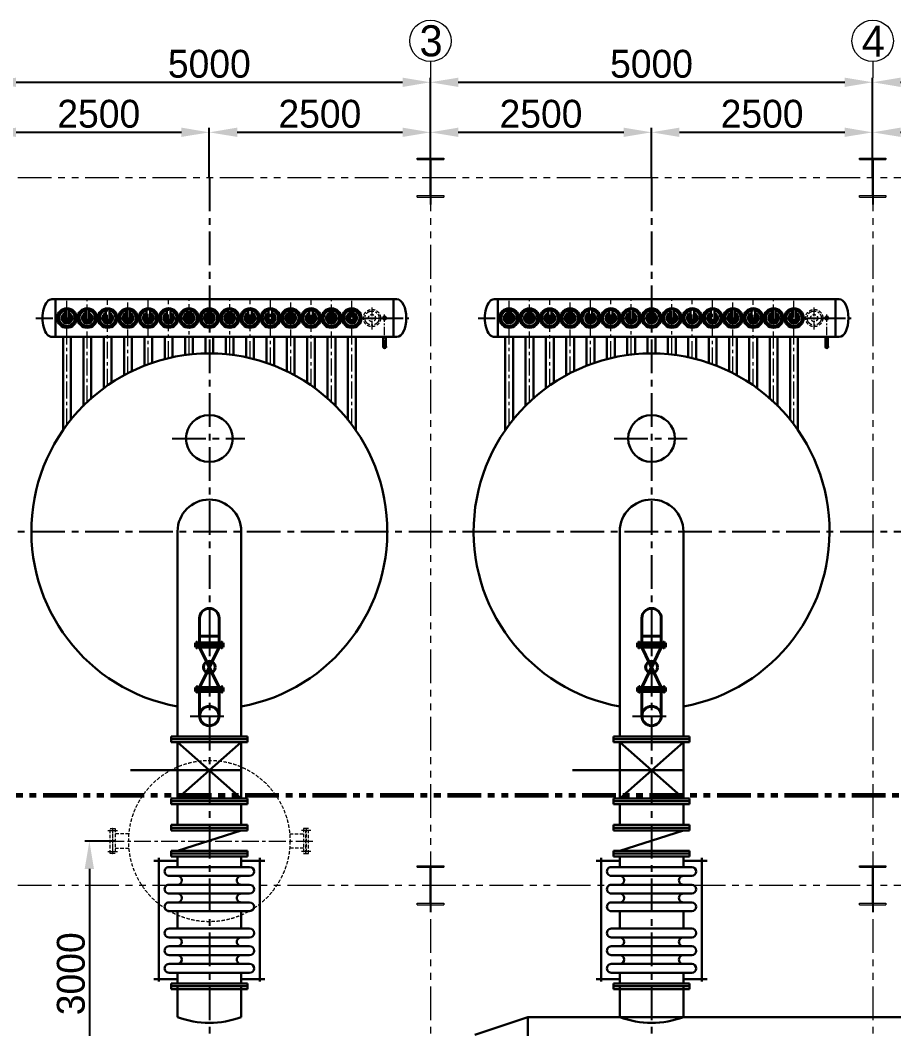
# Model space of a CAD drawing. Header units: millimetres. Extents: x 48549 to 244689, y 99496 to 172785.
# Drawn here: x 134710 to 144588, y 123921 to 135324 of the extents above; entities that cross this region are included whole.
import ezdxf

# ---------------------------------------------------------------- set-up
doc = ezdxf.new("R2010")
doc.units = ezdxf.units.MM
doc.header["$LTSCALE"] = 3
for name, pattern in [('CENTER', [50.8, 31.75, -6.35, 6.35, -6.35]), ('CENTERX2', [101.6, 63.5, -12.7, 12.7, -12.7]), ('DASHED', [19.05, 12.7, -6.35]), ('PHANTOMX2', [127, 63.5, -12.7, 12.7, -12.7, 12.7, -12.7])]:
    doc.linetypes.add(name, pattern=pattern)
for name, color, linetype, lineweight in [('1', 1, 'CENTER', 13), ('center', 1, 'CENTER', 9), ('CON', 7, 'Continuous', 40), ('Layer3', 6, 'Continuous', 18), ('Layer4', 4, 'DASHED', 5), ('中心线', 1, 'CENTERX2', 18), ('双点划线', 3, 'PHANTOMX2', 20), ('图层1', 7, 'Continuous', 30), ('图层2', 1, 'CENTERX2', 15), ('图层3', 6, 'Continuous', 9)]:
    doc.layers.add(name, color=color, linetype=linetype, lineweight=lineweight)
doc.layers.add('Layer1', color=1, linetype='CENTERX2')
doc.styles.add('仿宋体', font='ttxt1.shx', dxfattribs={"bigfont": 'hzfs.shx'})
doc.dimstyles.new('ISO-25', dxfattribs={"dimtxt": 150, "dimasz": 150, "dimexe": 50, "dimexo": 0, "dimgap": 50, "dimtad": 1, "dimdec": 1, "dimdsep": 46, "dimtxsty": '仿宋体', "dimcen": 2.5, "dimazin": 0, "dimtfac": 1, "dimtdec": 1, "dimtmove": 0, "dimatfit": 3, "dimfxl": 1, "dimarcsym": 0})

# ---------------------------------------------------------------- blocks, each defined once
blk = doc.blocks.new('*D20')
at = {"layer": 'Defpoints', "color": 0, "ltscale": 3}
for p in [(135792, 126044), (135493, 123044), (136737, 123044)]:
    blk.add_point(p, dxfattribs=at)
at = {"layer": '图层3', "color": 0, "lineweight": -2, "ltscale": 3}
for p, q in [((135792, 126044), (135443, 126044)), ((135493, 125729), (135493, 123359)), ((136737, 123044), (135443, 123044))]:
    blk.add_line(p, q, dxfattribs=at)
at = {"layer": '图层3', "color": 0, "ltscale": 3}
for points in [[(135440, 125729), (135545, 125729), (135493, 126044)], [(135440, 123359), (135545, 123359), (135493, 123044)]]:
    blk.add_solid(points, dxfattribs=at)
at = {"layer": '图层3', "color": 0, "ltscale": 3, "insert": (135285, 124544), "char_height": 315, "attachment_point": 5, "rotation": 90, "style": '仿宋体'}
blk.add_mtext('3000', dxfattribs=at)
blk = doc.blocks.new('*D60')
at = {"layer": 'Defpoints', "color": 0, "ltscale": 3}
for p in [(139349, 134622), (134349, 133764), (139349, 133544)]:
    blk.add_point(p, dxfattribs=at)
at = {"layer": '图层3', "color": 0, "lineweight": -2, "ltscale": 3}
for p, q in [((134349, 133764), (134349, 134672)), ((139349, 133544), (139349, 134672)), ((134664, 134622), (139034, 134622))]:
    blk.add_line(p, q, dxfattribs=at)
at = {"layer": '图层3', "color": 0, "ltscale": 3}
for points in [[(134664, 134674), (134664, 134569), (134349, 134622)], [(139034, 134674), (139034, 134569), (139349, 134622)]]:
    blk.add_solid(points, dxfattribs=at)
at = {"layer": '图层3', "color": 0, "ltscale": 3, "insert": (136849, 134829), "char_height": 315, "attachment_point": 5, "style": '仿宋体'}
blk.add_mtext('5000', dxfattribs=at)
blk = doc.blocks.new('*D61')
at = {"layer": 'Defpoints', "color": 0, "ltscale": 3}
for p in [(144349, 134622), (139349, 133544), (144349, 133544)]:
    blk.add_point(p, dxfattribs=at)
at = {"layer": '图层3', "color": 0, "lineweight": -2, "ltscale": 3}
for p, q in [((139349, 133544), (139349, 134672)), ((144349, 133544), (144349, 134672)), ((139664, 134622), (144034, 134622))]:
    blk.add_line(p, q, dxfattribs=at)
at = {"layer": '图层3', "color": 0, "ltscale": 3}
for points in [[(139664, 134674), (139664, 134569), (139349, 134622)], [(144034, 134674), (144034, 134569), (144349, 134622)]]:
    blk.add_solid(points, dxfattribs=at)
at = {"layer": '图层3', "color": 0, "ltscale": 3, "insert": (141849, 134829), "char_height": 315, "attachment_point": 5, "style": '仿宋体'}
blk.add_mtext('5000', dxfattribs=at)
blk = doc.blocks.new('*D62')
at = {"layer": 'Defpoints', "color": 0, "ltscale": 3}
for p in [(149349, 134622), (144349, 133544), (149349, 133544)]:
    blk.add_point(p, dxfattribs=at)
at = {"layer": '图层3', "color": 0, "lineweight": -2, "ltscale": 3}
for p, q in [((144349, 133544), (144349, 134672)), ((149349, 133544), (149349, 134672)), ((144664, 134622), (149034, 134622))]:
    blk.add_line(p, q, dxfattribs=at)
at = {"layer": '图层3', "color": 0, "ltscale": 3}
for points in [[(144664, 134674), (144664, 134569), (144349, 134622)], [(149034, 134674), (149034, 134569), (149349, 134622)]]:
    blk.add_solid(points, dxfattribs=at)
at = {"layer": '图层3', "color": 0, "ltscale": 3, "insert": (146849, 134829), "char_height": 315, "attachment_point": 5, "style": '仿宋体'}
blk.add_mtext('5000', dxfattribs=at)
blk = doc.blocks.new('*D67')
at = {"layer": 'Defpoints', "color": 0, "ltscale": 3}
for p in [(136849, 134056), (134349, 133764), (136849, 133544)]:
    blk.add_point(p, dxfattribs=at)
at = {"layer": '图层3', "color": 0, "lineweight": -2, "ltscale": 3}
for p, q in [((134349, 133764), (134349, 134106)), ((136849, 133544), (136849, 134106)), ((134664, 134056), (136534, 134056))]:
    blk.add_line(p, q, dxfattribs=at)
at = {"layer": '图层3', "color": 0, "ltscale": 3}
for points in [[(134664, 134109), (134664, 134004), (134349, 134056)], [(136534, 134109), (136534, 134004), (136849, 134056)]]:
    blk.add_solid(points, dxfattribs=at)
at = {"layer": '图层3', "color": 0, "ltscale": 3, "insert": (135599, 134264), "char_height": 315, "attachment_point": 5, "style": '仿宋体'}
blk.add_mtext('2500', dxfattribs=at)
blk = doc.blocks.new('*D68')
at = {"layer": 'Defpoints', "color": 0, "ltscale": 3}
for p in [(139349, 134056), (139349, 134056), (136849, 133544)]:
    blk.add_point(p, dxfattribs=at)
at = {"layer": '图层3', "color": 0, "lineweight": -2, "ltscale": 3}
for p, q in [((136849, 133544), (136849, 134106)), ((139349, 134056), (139349, 134106)), ((137164, 134056), (139034, 134056))]:
    blk.add_line(p, q, dxfattribs=at)
at = {"layer": '图层3', "color": 0, "ltscale": 3}
for points in [[(137164, 134109), (137164, 134004), (136849, 134056)], [(139034, 134109), (139034, 134004), (139349, 134056)]]:
    blk.add_solid(points, dxfattribs=at)
at = {"layer": '图层3', "color": 0, "ltscale": 3, "insert": (138099, 134264), "char_height": 315, "attachment_point": 5, "style": '仿宋体'}
blk.add_mtext('2500', dxfattribs=at)
blk = doc.blocks.new('*D69')
at = {"layer": 'Defpoints', "color": 0, "ltscale": 3}
for p in [(139349, 134056), (141849, 134056), (141849, 133544)]:
    blk.add_point(p, dxfattribs=at)
at = {"layer": '图层3', "color": 0, "lineweight": -2, "ltscale": 3}
for p, q in [((139349, 134056), (139349, 134106)), ((141849, 133544), (141849, 134106)), ((139664, 134056), (141534, 134056))]:
    blk.add_line(p, q, dxfattribs=at)
at = {"layer": '图层3', "color": 0, "ltscale": 3}
for points in [[(139664, 134109), (139664, 134004), (139349, 134056)], [(141534, 134109), (141534, 134004), (141849, 134056)]]:
    blk.add_solid(points, dxfattribs=at)
at = {"layer": '图层3', "color": 0, "ltscale": 3, "insert": (140599, 134264), "char_height": 315, "attachment_point": 5, "style": '仿宋体'}
blk.add_mtext('2500', dxfattribs=at)
blk = doc.blocks.new('*D70')
at = {"layer": 'Defpoints', "color": 0, "ltscale": 3}
for p in [(144349, 134056), (144349, 133764), (141849, 133544)]:
    blk.add_point(p, dxfattribs=at)
at = {"layer": '图层3', "color": 0, "lineweight": -2, "ltscale": 3}
for p, q in [((141849, 133544), (141849, 134106)), ((144349, 133764), (144349, 134106)), ((142164, 134056), (144034, 134056))]:
    blk.add_line(p, q, dxfattribs=at)
at = {"layer": '图层3', "color": 0, "ltscale": 3}
for points in [[(142164, 134109), (142164, 134004), (141849, 134056)], [(144034, 134109), (144034, 134004), (144349, 134056)]]:
    blk.add_solid(points, dxfattribs=at)
at = {"layer": '图层3', "color": 0, "ltscale": 3, "insert": (143099, 134264), "char_height": 315, "attachment_point": 5, "style": '仿宋体'}
blk.add_mtext('2500', dxfattribs=at)
blk = doc.blocks.new('*D71')
at = {"layer": 'Defpoints', "color": 0, "ltscale": 3}
for p in [(146849, 134056), (144349, 133764), (146849, 133544)]:
    blk.add_point(p, dxfattribs=at)
at = {"layer": '图层3', "color": 0, "lineweight": -2, "ltscale": 3}
for p, q in [((144349, 133764), (144349, 134106)), ((146849, 133544), (146849, 134106)), ((144664, 134056), (146534, 134056))]:
    blk.add_line(p, q, dxfattribs=at)
at = {"layer": '图层3', "color": 0, "ltscale": 3}
for points in [[(144664, 134109), (144664, 134004), (144349, 134056)], [(146534, 134109), (146534, 134004), (146849, 134056)]]:
    blk.add_solid(points, dxfattribs=at)
at = {"layer": '图层3', "color": 0, "ltscale": 3, "insert": (145599, 134264), "char_height": 315, "attachment_point": 5, "style": '仿宋体'}
blk.add_mtext('2500', dxfattribs=at)

msp = doc.modelspace()

# ---------------------------------------------------------------- linework, layer by layer
at = {"layer": '1'}
for p, q in [((138682.875, 131956.484), (138896.014, 131956.497)), ((143682.875, 131956.484), (143896.014, 131956.497)), ((138804.361, 131631.031), (138858.64, 131631.031)), ((143804.361, 131631.031), (143858.64, 131631.031))]:
    msp.add_line(p, q, dxfattribs=at)
at = {"layer": 'center'}
for p, q in [((138689.363, 131826.87), (138689.363, 132089.707)), ((143689.363, 131826.87), (143689.363, 132089.707)), ((138830.151, 131610.687), (138830.151, 131994.776)), ((143830.151, 131610.687), (143830.151, 131994.776))]:
    msp.add_line(p, q, dxfattribs=at)
for centre in [(138687.933, 131956.42), (143687.933, 131956.42)]:
    msp.add_circle(centre, 80, dxfattribs=at)
at = {"layer": 'CON'}
for p, q in [((136739.863, 128283.49), (136739.863, 128564.49)), ((136958.863, 128283.49), (136958.863, 128564.49)), ((141739.863, 128283.49), (141739.863, 128564.49)), ((141958.863, 128283.49), (141958.863, 128564.49)), ((137006.863, 128283.49), (136691.863, 128283.49)), ((136691.863, 128283.49), (136691.863, 128261.49)), ((136958.863, 128361.49), (136739.863, 128361.49)), ((137006.863, 128261.49), (137006.863, 128283.49)), ((142006.863, 128283.49), (141691.863, 128283.49)), ((141691.863, 128283.49), (141691.863, 128261.49)), ((141958.863, 128361.49), (141739.863, 128361.49)), ((142006.863, 128261.49), (142006.863, 128283.49)), ((136691.863, 128261.49), (137006.863, 128261.49)), ((136691.863, 128259.49), (136691.863, 128261.49)), ((137006.863, 128259.49), (136691.863, 128259.49)), ((136691.863, 128259.49), (136691.863, 128237.49)), ((136691.863, 128237.49), (137006.863, 128237.49)), ((136739.863, 128237.49), (136958.863, 127781.49)), ((136958.863, 128237.49), (136739.863, 127781.49)), ((137006.863, 128261.49), (137006.863, 128259.49)), ((137006.863, 128237.49), (137006.863, 128259.49)), ((141691.863, 128261.49), (142006.863, 128261.49)), ((141691.863, 128259.49), (141691.863, 128261.49)), ((142006.863, 128259.49), (141691.863, 128259.49)), ((141691.863, 128259.49), (141691.863, 128237.49)), ((141691.863, 128237.49), (142006.863, 128237.49)), ((141739.863, 128237.49), (141958.863, 127781.49)), ((141958.863, 128237.49), (141739.863, 127781.49)), ((142006.863, 128261.49), (142006.863, 128259.49)), ((142006.863, 128237.49), (142006.863, 128259.49)), ((136691.863, 127759.49), (136691.863, 127781.49)), ((136691.863, 127781.49), (137006.863, 127781.49)), ((137006.863, 127759.49), (136691.863, 127759.49)), ((136691.863, 127759.49), (136691.863, 127757.49)), ((136691.863, 127735.49), (136691.863, 127757.49)), ((136691.863, 127757.49), (137006.863, 127757.49)), ((137006.863, 127735.49), (136691.863, 127735.49)), ((136739.863, 127457.496), (136739.863, 127735.49)), ((136958.863, 127457.496), (136958.863, 127735.49)), ((137006.863, 127781.49), (137006.863, 127759.49)), ((137006.863, 127757.49), (137006.863, 127759.49)), ((137006.863, 127757.49), (137006.863, 127735.49)), ((141691.863, 127759.49), (141691.863, 127781.49)), ((141691.863, 127781.49), (142006.863, 127781.49)), ((142006.863, 127759.49), (141691.863, 127759.49)), ((141691.863, 127759.49), (141691.863, 127757.49)), ((141691.863, 127735.49), (141691.863, 127757.49)), ((141691.863, 127757.49), (142006.863, 127757.49)), ((142006.863, 127735.49), (141691.863, 127735.49)), ((141739.863, 127457.496), (141739.863, 127735.49)), ((141958.863, 127457.496), (141958.863, 127735.49)), ((142006.863, 127781.49), (142006.863, 127759.49)), ((142006.863, 127757.49), (142006.863, 127759.49)), ((142006.863, 127757.49), (142006.863, 127735.49))]:
    msp.add_line(p, q, dxfattribs=at)
for centre, radius in [((136849.363, 128009.49), 67.33), ((141849.363, 128009.49), 67.33), ((136849.363, 127457.496), 109.5), ((141849.363, 127457.496), 109.5)]:
    msp.add_circle(centre, radius, dxfattribs=at)
for centre in [(136849.363, 128564.49), (141849.363, 128564.49)]:
    msp.add_arc(centre, 109.5, 360, 180, dxfattribs=at)
at = {"layer": 'Layer1', "ltscale": 2}
for p, q in [((136849.363, 133544.49), (136849.363, 112544.49)), ((141849.363, 133544.49), (141849.363, 112544.49)), ((136427.905, 130594.49), (137251.979, 130594.49)), ((141427.905, 130594.49), (142251.979, 130594.49)), ((129349.363, 129544.49), (154349.363, 129544.49)), ((136849.363, 128673.99), (136849.363, 127347.996)), ((141849.363, 128673.99), (141849.363, 127347.996)), ((136633.87, 127457.496), (137064.856, 127457.496)), ((141633.87, 127457.496), (142064.856, 127457.496))]:
    msp.add_line(p, q, dxfattribs=at)
at = {"layer": 'Layer1'}
for p, q in [((139349.363, 133364.954), (139349.363, 133239.713)), ((144349.363, 133364.954), (144349.363, 133239.713)), ((134888.635, 131956.49), (139105.548, 131956.49)), ((139888.635, 131956.49), (144105.548, 131956.49)), ((139349.363, 125364.954), (139349.363, 125239.713)), ((144349.363, 125364.954), (144349.363, 125239.713))]:
    msp.add_line(p, q, dxfattribs=at)
at = {"layer": 'Layer3'}
for centre in [(138830.151, 131956.458), (143830.151, 131956.458)]:
    msp.add_arc(centre, 15.5, 0, 270, dxfattribs=at)
at = {"layer": 'Layer4'}
for p, q in [((135727.761, 125904.407), (135727.761, 126184.407)), ((135727.761, 126184.407), (135755.761, 126184.407)), ((135757.761, 126184.407), (135755.761, 126184.407)), ((135755.761, 126184.407), (135755.761, 125904.407)), ((135757.761, 125904.407), (135757.761, 126184.407)), ((135757.761, 126184.407), (135785.761, 126184.407)), ((135785.761, 126184.407), (135785.761, 125904.407)), ((135940.866, 126123.907), (135785.761, 126123.907)), ((137757.912, 126123.907), (137913.761, 126123.907)), ((137913.761, 126184.407), (137913.761, 125904.407)), ((137941.761, 126184.407), (137913.761, 126184.407)), ((137941.761, 125904.407), (137941.761, 126184.407)), ((137941.761, 126184.407), (137943.761, 126184.407)), ((137943.761, 126184.407), (137943.761, 125904.407)), ((137971.761, 126184.407), (137943.761, 126184.407)), ((137971.761, 125904.407), (137971.761, 126184.407)), ((135755.761, 125904.407), (135727.761, 125904.407)), ((135755.761, 125904.407), (135757.761, 125904.407)), ((135785.761, 125904.407), (135757.761, 125904.407)), ((135785.761, 125964.907), (135940.855, 125964.907)), ((137913.761, 125964.907), (137757.923, 125964.907)), ((137913.761, 125904.407), (137941.761, 125904.407)), ((137943.761, 125904.407), (137941.761, 125904.407)), ((137943.761, 125904.407), (137971.761, 125904.407))]:
    msp.add_line(p, q, dxfattribs=at)
for centre, radius in [((138687.933, 131956.42), 97.5), ((143687.933, 131956.42), 97.5), ((138687.933, 131956.42), 40), ((143687.933, 131956.42), 40), ((136849.389, 126044.344), 912)]:
    msp.add_circle(centre, radius, dxfattribs=at)
at = {"layer": '中心线'}
for p, q in [((135702.18, 126164.407), (135809.971, 126164.407)), ((137997.343, 126164.407), (137889.552, 126164.407)), ((135694.343, 126044.46), (138031.062, 126044.344)), ((135702.18, 125924.407), (135809.971, 125924.407)), ((137997.343, 125924.407), (137889.552, 125924.407))]:
    msp.add_line(p, q, dxfattribs=at)
at = {"layer": '双点划线', "ltscale": 10}
for p, q in [((139199.363, 133764.49), (139499.363, 133764.49)), ((139199.363, 133748.49), (139199.363, 133764.49)), ((139499.363, 133764.49), (139499.363, 133748.49)), ((144199.363, 133764.49), (144499.363, 133764.49)), ((144199.363, 133748.49), (144199.363, 133764.49)), ((144499.363, 133764.49), (144499.363, 133748.49)), ((139343.863, 133746.49), (139199.363, 133746.49)), ((139343.863, 133746.49), (139343.863, 133342.49)), ((139499.363, 133746.49), (139354.863, 133746.49)), ((139354.863, 133746.49), (139354.863, 133342.49)), ((144343.863, 133746.49), (144199.363, 133746.49)), ((144343.863, 133746.49), (144343.863, 133342.49)), ((144499.363, 133746.49), (144354.863, 133746.49)), ((144354.863, 133746.49), (144354.863, 133342.49)), ((139199.363, 133342.49), (139343.863, 133342.49)), ((139199.363, 133324.49), (139199.363, 133340.49)), ((139199.363, 133324.49), (139499.363, 133324.49)), ((139354.863, 133342.49), (139499.363, 133342.49)), ((139499.363, 133340.49), (139499.363, 133324.49)), ((144199.363, 133342.49), (144343.863, 133342.49)), ((144199.363, 133324.49), (144199.363, 133340.49)), ((144199.363, 133324.49), (144499.363, 133324.49)), ((144354.863, 133342.49), (144499.363, 133342.49)), ((144499.363, 133340.49), (144499.363, 133324.49)), ((139199.363, 125764.49), (139499.363, 125764.49)), ((139199.363, 125748.49), (139199.363, 125764.49)), ((139343.863, 125746.49), (139199.363, 125746.49)), ((139343.863, 125746.49), (139343.863, 125342.49)), ((139499.363, 125746.49), (139354.863, 125746.49)), ((139354.863, 125746.49), (139354.863, 125342.49)), ((139499.363, 125764.49), (139499.363, 125748.49)), ((144199.363, 125764.49), (144499.363, 125764.49)), ((144199.363, 125748.49), (144199.363, 125764.49)), ((144343.863, 125746.49), (144199.363, 125746.49)), ((144343.863, 125746.49), (144343.863, 125342.49)), ((144499.363, 125746.49), (144354.863, 125746.49)), ((144354.863, 125746.49), (144354.863, 125342.49)), ((144499.363, 125764.49), (144499.363, 125748.49)), ((139199.363, 125342.49), (139343.863, 125342.49)), ((139199.363, 125324.49), (139199.363, 125340.49)), ((139199.363, 125324.49), (139499.363, 125324.49)), ((139354.863, 125342.49), (139499.363, 125342.49)), ((139499.363, 125340.49), (139499.363, 125324.49)), ((144199.363, 125342.49), (144343.863, 125342.49)), ((144199.363, 125324.49), (144199.363, 125340.49)), ((144199.363, 125324.49), (144499.363, 125324.49)), ((144354.863, 125342.49), (144499.363, 125342.49)), ((144499.363, 125340.49), (144499.363, 125324.49))]:
    msp.add_line(p, q, dxfattribs=at)
at = {"layer": '双点划线', "ltscale": 2}
for p, q in [((129349.363, 133544.49), (154354.863, 133544.49)), ((139349.363, 133544.49), (139349.363, 112544.49)), ((144349.363, 133544.49), (144349.363, 112544.49)), ((129349.363, 125544.49), (154354.863, 125544.49))]:
    msp.add_line(p, q, dxfattribs=at)
at = {"layer": '双点划线', "color": 7, "lineweight": 60, "ltscale": 2}
msp.add_line((127349.363, 126564.49), (154349.363, 126564.49), dxfattribs=at)
at = {"layer": '图层1'}
for p, q in [((135069.558, 132169.49), (138969.892, 132169.49)), ((135109.558, 131743.49), (135109.558, 132169.49)), ((138929.892, 131743.49), (138929.892, 132169.49)), ((140069.558, 132169.49), (143969.892, 132169.49)), ((140109.558, 131743.49), (140109.558, 132169.49)), ((143929.892, 131743.49), (143929.892, 132169.49)), ((135219.363, 131936.324), (135219.363, 132056.324)), ((135219.363, 132056.324), (135239.363, 132056.324)), ((135259.363, 132056.324), (135239.363, 132056.324)), ((135259.363, 131936.324), (135259.363, 132056.324)), ((135449.168, 131936.324), (135449.168, 132056.324)), ((135449.168, 132056.324), (135469.168, 132056.324)), ((135489.168, 132056.324), (135469.168, 132056.324)), ((135489.168, 131936.324), (135489.168, 132056.324)), ((135679.168, 131936.324), (135679.168, 132056.324)), ((135679.168, 132056.324), (135699.168, 132056.324)), ((135719.168, 132056.324), (135699.168, 132056.324)), ((135719.168, 131936.324), (135719.168, 132056.324)), ((135909.363, 131936.49), (135909.363, 132056.49)), ((135909.363, 132056.49), (135929.363, 132056.49)), ((135949.363, 132056.49), (135929.363, 132056.49)), ((135949.363, 131936.49), (135949.363, 132056.49)), ((136139.363, 131936.49), (136139.363, 132056.49)), ((136139.363, 132056.49), (136159.363, 132056.49)), ((136179.363, 132056.49), (136159.363, 132056.49)), ((136179.363, 131936.49), (136179.363, 132056.49)), ((136369.363, 131936.49), (136369.363, 132056.49)), ((136369.363, 132056.49), (136389.363, 132056.49)), ((136409.363, 132056.49), (136389.363, 132056.49)), ((136409.363, 131936.49), (136409.363, 132056.49)), ((136599.363, 131936.49), (136599.363, 132056.49)), ((136599.363, 132056.49), (136619.363, 132056.49)), ((136639.363, 132056.49), (136619.363, 132056.49)), ((136639.363, 131936.49), (136639.363, 132056.49)), ((136829.363, 131936.49), (136829.363, 132056.49)), ((136829.363, 132056.49), (136849.363, 132056.49)), ((136869.363, 132056.49), (136849.363, 132056.49)), ((136869.363, 131936.49), (136869.363, 132056.49)), ((137059.363, 131936.49), (137059.363, 132056.49)), ((137059.363, 132056.49), (137079.363, 132056.49)), ((137099.363, 132056.49), (137079.363, 132056.49)), ((137099.363, 131936.49), (137099.363, 132056.49)), ((137289.363, 131936.49), (137289.363, 132056.49)), ((137289.363, 132056.49), (137309.363, 132056.49)), ((137329.363, 132056.49), (137309.363, 132056.49)), ((137329.363, 131936.49), (137329.363, 132056.49)), ((137519.363, 131936.49), (137519.363, 132056.49)), ((137519.363, 132056.49), (137539.363, 132056.49)), ((137559.363, 132056.49), (137539.363, 132056.49)), ((137559.363, 131936.49), (137559.363, 132056.49)), ((137749.363, 131936.49), (137749.363, 132056.49)), ((137749.363, 132056.49), (137769.363, 132056.49)), ((137789.363, 132056.49), (137769.363, 132056.49)), ((137789.363, 131936.49), (137789.363, 132056.49)), ((137979.363, 131936.49), (137979.363, 132056.49)), ((137979.363, 132056.49), (137999.363, 132056.49)), ((138019.363, 132056.49), (137999.363, 132056.49)), ((138019.363, 131936.49), (138019.363, 132056.49)), ((138209.363, 131936.49), (138209.363, 132056.49)), ((138209.363, 132056.49), (138229.363, 132056.49)), ((138249.363, 132056.49), (138229.363, 132056.49)), ((138249.363, 131936.49), (138249.363, 132056.49)), ((138439.363, 131936.49), (138439.363, 132056.49)), ((138439.363, 132056.49), (138459.363, 132056.49)), ((138479.363, 132056.49), (138459.363, 132056.49)), ((138479.363, 131936.49), (138479.363, 132056.49)), ((140219.363, 131936.324), (140219.363, 132056.324)), ((140219.363, 132056.324), (140239.363, 132056.324)), ((140259.363, 132056.324), (140239.363, 132056.324)), ((140259.363, 131936.324), (140259.363, 132056.324)), ((140449.168, 131936.324), (140449.168, 132056.324)), ((140449.168, 132056.324), (140469.168, 132056.324)), ((140489.168, 132056.324), (140469.168, 132056.324)), ((140489.168, 131936.324), (140489.168, 132056.324)), ((140679.168, 131936.324), (140679.168, 132056.324)), ((140679.168, 132056.324), (140699.168, 132056.324)), ((140719.168, 132056.324), (140699.168, 132056.324)), ((140719.168, 131936.324), (140719.168, 132056.324)), ((140909.363, 131936.49), (140909.363, 132056.49)), ((140909.363, 132056.49), (140929.363, 132056.49)), ((140949.363, 132056.49), (140929.363, 132056.49)), ((140949.363, 131936.49), (140949.363, 132056.49)), ((141139.363, 131936.49), (141139.363, 132056.49)), ((141139.363, 132056.49), (141159.363, 132056.49)), ((141179.363, 132056.49), (141159.363, 132056.49)), ((141179.363, 131936.49), (141179.363, 132056.49)), ((141369.363, 131936.49), (141369.363, 132056.49)), ((141369.363, 132056.49), (141389.363, 132056.49)), ((141409.363, 132056.49), (141389.363, 132056.49)), ((141409.363, 131936.49), (141409.363, 132056.49)), ((141599.363, 131936.49), (141599.363, 132056.49)), ((141599.363, 132056.49), (141619.363, 132056.49)), ((141639.363, 132056.49), (141619.363, 132056.49)), ((141639.363, 131936.49), (141639.363, 132056.49)), ((141829.363, 131936.49), (141829.363, 132056.49)), ((141829.363, 132056.49), (141849.363, 132056.49)), ((141869.363, 132056.49), (141849.363, 132056.49)), ((141869.363, 131936.49), (141869.363, 132056.49)), ((142059.363, 131936.49), (142059.363, 132056.49)), ((142059.363, 132056.49), (142079.363, 132056.49)), ((142099.363, 132056.49), (142079.363, 132056.49)), ((142099.363, 131936.49), (142099.363, 132056.49)), ((142289.363, 131936.49), (142289.363, 132056.49)), ((142289.363, 132056.49), (142309.363, 132056.49)), ((142329.363, 132056.49), (142309.363, 132056.49)), ((142329.363, 131936.49), (142329.363, 132056.49)), ((142519.363, 131936.49), (142519.363, 132056.49)), ((142519.363, 132056.49), (142539.363, 132056.49)), ((142559.363, 132056.49), (142539.363, 132056.49)), ((142559.363, 131936.49), (142559.363, 132056.49)), ((142749.363, 131936.49), (142749.363, 132056.49)), ((142749.363, 132056.49), (142769.363, 132056.49)), ((142789.363, 132056.49), (142769.363, 132056.49)), ((142789.363, 131936.49), (142789.363, 132056.49)), ((142979.363, 131936.49), (142979.363, 132056.49)), ((142979.363, 132056.49), (142999.363, 132056.49)), ((143019.363, 132056.49), (142999.363, 132056.49)), ((143019.363, 131936.49), (143019.363, 132056.49)), ((143209.363, 131936.49), (143209.363, 132056.49)), ((143209.363, 132056.49), (143229.363, 132056.49)), ((143249.363, 132056.49), (143229.363, 132056.49)), ((143249.363, 131936.49), (143249.363, 132056.49)), ((143439.363, 131936.49), (143439.363, 132056.49)), ((143439.363, 132056.49), (143459.363, 132056.49)), ((143479.363, 132056.49), (143459.363, 132056.49)), ((143479.363, 131936.49), (143479.363, 132056.49)), ((135219.363, 131936.324), (135239.363, 131936.324)), ((135259.363, 131936.324), (135239.363, 131936.324)), ((135449.168, 131936.324), (135469.168, 131936.324)), ((135489.168, 131936.324), (135469.168, 131936.324)), ((135679.168, 131936.324), (135699.168, 131936.324)), ((135719.168, 131936.324), (135699.168, 131936.324)), ((135909.363, 131936.49), (135929.363, 131936.49)), ((135949.363, 131936.49), (135929.363, 131936.49)), ((136139.363, 131936.49), (136159.363, 131936.49)), ((136179.363, 131936.49), (136159.363, 131936.49)), ((136369.363, 131936.49), (136389.363, 131936.49)), ((136409.363, 131936.49), (136389.363, 131936.49)), ((136599.363, 131936.49), (136619.363, 131936.49)), ((136639.363, 131936.49), (136619.363, 131936.49)), ((136829.363, 131936.49), (136849.363, 131936.49)), ((136869.363, 131936.49), (136849.363, 131936.49)), ((137059.363, 131936.49), (137079.363, 131936.49)), ((137099.363, 131936.49), (137079.363, 131936.49)), ((137289.363, 131936.49), (137309.363, 131936.49)), ((137329.363, 131936.49), (137309.363, 131936.49)), ((137519.363, 131936.49), (137539.363, 131936.49)), ((137559.363, 131936.49), (137539.363, 131936.49)), ((137749.363, 131936.49), (137769.363, 131936.49)), ((137789.363, 131936.49), (137769.363, 131936.49)), ((137979.363, 131936.49), (137999.363, 131936.49)), ((138019.363, 131936.49), (137999.363, 131936.49)), ((138209.363, 131936.49), (138229.363, 131936.49)), ((138249.363, 131936.49), (138229.363, 131936.49)), ((138439.363, 131936.49), (138459.363, 131936.49)), ((138479.363, 131936.49), (138459.363, 131936.49)), ((140219.363, 131936.324), (140239.363, 131936.324)), ((140259.363, 131936.324), (140239.363, 131936.324)), ((140449.168, 131936.324), (140469.168, 131936.324)), ((140489.168, 131936.324), (140469.168, 131936.324)), ((140679.168, 131936.324), (140699.168, 131936.324)), ((140719.168, 131936.324), (140699.168, 131936.324)), ((140909.363, 131936.49), (140929.363, 131936.49)), ((140949.363, 131936.49), (140929.363, 131936.49)), ((141139.363, 131936.49), (141159.363, 131936.49)), ((141179.363, 131936.49), (141159.363, 131936.49)), ((141369.363, 131936.49), (141389.363, 131936.49)), ((141409.363, 131936.49), (141389.363, 131936.49)), ((141599.363, 131936.49), (141619.363, 131936.49)), ((141639.363, 131936.49), (141619.363, 131936.49)), ((141829.363, 131936.49), (141849.363, 131936.49)), ((141869.363, 131936.49), (141849.363, 131936.49)), ((142059.363, 131936.49), (142079.363, 131936.49)), ((142099.363, 131936.49), (142079.363, 131936.49)), ((142289.363, 131936.49), (142309.363, 131936.49)), ((142329.363, 131936.49), (142309.363, 131936.49)), ((142519.363, 131936.49), (142539.363, 131936.49)), ((142559.363, 131936.49), (142539.363, 131936.49)), ((142749.363, 131936.49), (142769.363, 131936.49)), ((142789.363, 131936.49), (142769.363, 131936.49)), ((142979.363, 131936.49), (142999.363, 131936.49)), ((143019.363, 131936.49), (142999.363, 131936.49)), ((143209.363, 131936.49), (143229.363, 131936.49)), ((143249.363, 131936.49), (143229.363, 131936.49)), ((143439.363, 131936.49), (143459.363, 131936.49)), ((143479.363, 131936.49), (143459.363, 131936.49)), ((135069.558, 131743.49), (138969.892, 131743.49)), ((135194.863, 130680.158), (135194.863, 131743.49)), ((135283.863, 130801.163), (135283.863, 131743.49)), ((135424.863, 130960.342), (135424.863, 131743.49)), ((135513.863, 131045.261), (135513.863, 131743.49)), ((135655.109, 131160.783), (135655.109, 131743.49)), ((135744.109, 131223.347), (135744.109, 131743.49)), ((135884.863, 131308.557), (135884.863, 131743.49)), ((135973.863, 131354.684), (135973.863, 131743.49)), ((136114.863, 131416.735), (136114.863, 131743.49)), ((136203.863, 131449.459), (136203.863, 131743.49)), ((136344.863, 131491.814), (136344.863, 131743.49)), ((136433.863, 131512.854), (136433.863, 131743.49)), ((136574.863, 131537.563), (136574.863, 131743.49)), ((136663.863, 131547.869), (136663.863, 131743.49)), ((136804.863, 131555.995), (136804.863, 131743.49)), ((136893.863, 131555.995), (136893.863, 131743.49)), ((137034.863, 131547.869), (137034.863, 131743.49)), ((137123.863, 131537.563), (137123.863, 131743.49)), ((137264.863, 131512.854), (137264.863, 131743.49)), ((137353.863, 131491.814), (137353.863, 131743.49)), ((137494.863, 131449.459), (137494.863, 131743.49)), ((137583.863, 131416.735), (137583.863, 131743.49)), ((137724.863, 131354.684), (137724.863, 131743.49)), ((137813.863, 131308.557), (137813.863, 131743.49)), ((137954.617, 131223.347), (137954.617, 131743.49)), ((138043.617, 131160.783), (138043.617, 131743.49)), ((138184.863, 131045.261), (138184.863, 131743.49)), ((138273.863, 130960.342), (138273.863, 131743.49)), ((138414.863, 130801.163), (138414.863, 131743.49)), ((138503.863, 130680.158), (138503.863, 131743.49)), ((138816.392, 131631.031), (138816.392, 131743.49)), ((138843.392, 131743.49), (138843.392, 131631.031)), ((140069.558, 131743.49), (143969.892, 131743.49)), ((140194.863, 130680.158), (140194.863, 131743.49)), ((140283.863, 130801.163), (140283.863, 131743.49)), ((140424.863, 130960.342), (140424.863, 131743.49)), ((140513.863, 131045.261), (140513.863, 131743.49)), ((140655.109, 131160.783), (140655.109, 131743.49)), ((140744.109, 131223.347), (140744.109, 131743.49)), ((140884.863, 131308.557), (140884.863, 131743.49)), ((140973.863, 131354.684), (140973.863, 131743.49)), ((141114.863, 131416.735), (141114.863, 131743.49)), ((141203.863, 131449.459), (141203.863, 131743.49)), ((141344.863, 131491.814), (141344.863, 131743.49)), ((141433.863, 131512.854), (141433.863, 131743.49)), ((141574.863, 131537.563), (141574.863, 131743.49)), ((141663.863, 131547.869), (141663.863, 131743.49)), ((141804.863, 131555.995), (141804.863, 131743.49)), ((141893.863, 131555.995), (141893.863, 131743.49)), ((142034.863, 131547.869), (142034.863, 131743.49)), ((142123.863, 131537.563), (142123.863, 131743.49)), ((142264.863, 131512.854), (142264.863, 131743.49)), ((142353.863, 131491.814), (142353.863, 131743.49)), ((142494.863, 131449.459), (142494.863, 131743.49)), ((142583.863, 131416.735), (142583.863, 131743.49)), ((142724.863, 131354.684), (142724.863, 131743.49)), ((142813.863, 131308.557), (142813.863, 131743.49)), ((142954.617, 131223.347), (142954.617, 131743.49)), ((143043.617, 131160.783), (143043.617, 131743.49)), ((143184.863, 131045.261), (143184.863, 131743.49)), ((143273.863, 130960.342), (143273.863, 131743.49)), ((143414.863, 130801.163), (143414.863, 131743.49)), ((143503.863, 130680.158), (143503.863, 131743.49)), ((143816.392, 131631.031), (143816.392, 131743.49)), ((143843.392, 131743.49), (143843.392, 131631.031)), ((138816.392, 131661.031), (138843.392, 131661.031)), ((143816.392, 131661.031), (143843.392, 131661.031)), ((136489.363, 129544.49), (136489.363, 127226.49)), ((137209.363, 129544.49), (137209.363, 127226.49)), ((141489.363, 129544.49), (141489.363, 127226.49)), ((142209.363, 129544.49), (142209.363, 127226.49)), ((137279.366, 127226.49), (136419.366, 127226.49)), ((136419.366, 127194.49), (136419.366, 127226.49)), ((137279.366, 127194.49), (136419.366, 127194.49)), ((136419.366, 127162.49), (136419.366, 127194.49)), ((136419.366, 127162.49), (137279.366, 127162.49)), ((136489.366, 127162.49), (136489.366, 126526.49)), ((137209.366, 126526.49), (136489.366, 127162.49)), ((136489.366, 126526.49), (137209.366, 127162.49)), ((137209.366, 127162.49), (137209.366, 126526.49)), ((137279.366, 127194.49), (137279.366, 127226.49)), ((137279.366, 127162.49), (137279.366, 127194.49)), ((142279.366, 127226.49), (141419.366, 127226.49)), ((141419.366, 127194.49), (141419.366, 127226.49)), ((142279.366, 127194.49), (141419.366, 127194.49)), ((141419.366, 127162.49), (141419.366, 127194.49)), ((141419.366, 127162.49), (142279.366, 127162.49)), ((141489.366, 127162.49), (141489.366, 126526.49)), ((142209.366, 126526.49), (141489.366, 127162.49)), ((141489.366, 126526.49), (142209.366, 127162.49)), ((142209.366, 127162.49), (142209.366, 126526.49)), ((142279.366, 127194.49), (142279.366, 127226.49)), ((142279.366, 127162.49), (142279.366, 127194.49)), ((135957.056, 126844.49), (137209.366, 126844.49)), ((140957.056, 126844.49), (142209.366, 126844.49)), ((137279.366, 126526.49), (136419.366, 126526.49)), ((136419.366, 126494.49), (136419.366, 126526.49)), ((137279.366, 126494.49), (136419.366, 126494.49)), ((136419.366, 126462.49), (136419.366, 126494.49)), ((136419.366, 126462.49), (137279.366, 126462.49)), ((136489.366, 126462.49), (136489.366, 126226.49)), ((137209.366, 126462.49), (137209.365, 126226.49)), ((137279.366, 126494.49), (137279.366, 126526.49)), ((137279.366, 126462.49), (137279.366, 126494.49)), ((142279.366, 126526.49), (141419.366, 126526.49)), ((141419.366, 126494.49), (141419.366, 126526.49)), ((142279.366, 126494.49), (141419.366, 126494.49)), ((141419.366, 126462.49), (141419.366, 126494.49)), ((141419.366, 126462.49), (142279.366, 126462.49)), ((141489.366, 126462.49), (141489.366, 126226.49)), ((142209.366, 126462.49), (142209.365, 126226.49)), ((142279.366, 126494.49), (142279.366, 126526.49)), ((142279.366, 126462.49), (142279.366, 126494.49)), ((137279.366, 126226.49), (136419.366, 126226.49)), ((136419.366, 126194.49), (136419.366, 126226.49)), ((137279.366, 126194.49), (136419.366, 126194.49)), ((136419.366, 126162.49), (136419.366, 126194.49)), ((136419.366, 126162.49), (137279.366, 126162.49)), ((136489.366, 125934.49), (137209.366, 126162.49)), ((137279.366, 126194.49), (137279.366, 126226.49)), ((137279.366, 126162.49), (137279.366, 126194.49)), ((142279.366, 126226.49), (141419.366, 126226.49)), ((141419.366, 126194.49), (141419.366, 126226.49)), ((142279.366, 126194.49), (141419.366, 126194.49)), ((141419.366, 126162.49), (141419.366, 126194.49)), ((141419.366, 126162.49), (142279.366, 126162.49)), ((141489.366, 125934.49), (142209.366, 126162.49)), ((142279.366, 126194.49), (142279.366, 126226.49)), ((142279.366, 126162.49), (142279.366, 126194.49)), ((137279.366, 125934.49), (136419.366, 125934.49)), ((136419.366, 125902.49), (136419.366, 125934.49)), ((137279.366, 125902.49), (136419.366, 125902.49)), ((136419.366, 125870.49), (136419.366, 125902.49)), ((137279.366, 125902.49), (137279.366, 125934.49)), ((137279.366, 125870.49), (137279.366, 125902.49)), ((142279.366, 125934.49), (141419.366, 125934.49)), ((141419.366, 125902.49), (141419.366, 125934.49)), ((142279.366, 125902.49), (141419.366, 125902.49)), ((141419.366, 125870.49), (141419.366, 125902.49)), ((142279.366, 125902.49), (142279.366, 125934.49)), ((142279.366, 125870.49), (142279.366, 125902.49)), ((136489.36, 125820.488), (136221.597, 125820.487)), ((136279.498, 124454.586), (136279.492, 125854.586)), ((136419.366, 125870.49), (137279.366, 125870.49)), ((136489.363, 125870.49), (136489.363, 125750.488)), ((137209.36, 125870.49), (137209.36, 125750.492)), ((137209.36, 125820.492), (137477.123, 125820.493)), ((137419.236, 124454.592), (137419.229, 125854.592)), ((141489.36, 125820.488), (141221.597, 125820.487)), ((141279.498, 124454.586), (141279.492, 125854.586)), ((141419.366, 125870.49), (142279.366, 125870.49)), ((141489.363, 125870.49), (141489.363, 125750.488)), ((142209.36, 125870.49), (142209.36, 125750.492)), ((142209.36, 125820.492), (142477.123, 125820.493)), ((142419.236, 124454.592), (142419.229, 125854.592)), ((136899.361, 125750.49), (136393.808, 125750.488)), ((136899.361, 125750.49), (136489.361, 125750.488)), ((136489.361, 125750.488), (136489.361, 125750.488)), ((136799.361, 125750.49), (137304.913, 125750.492)), ((136799.361, 125750.49), (137209.361, 125750.492)), ((137209.361, 125750.492), (137209.361, 125750.492)), ((141899.361, 125750.49), (141393.808, 125750.488)), ((141899.361, 125750.49), (141489.361, 125750.488)), ((141489.361, 125750.488), (141489.361, 125750.488)), ((141799.361, 125750.49), (142304.913, 125750.492)), ((141799.361, 125750.49), (142209.361, 125750.492)), ((142209.361, 125750.492), (142209.361, 125750.492)), ((136899.361, 125650.49), (136393.809, 125650.488)), ((136899.362, 125550.49), (136393.809, 125550.488)), ((136799.361, 125650.49), (137304.913, 125650.492)), ((136799.362, 125550.49), (137304.914, 125550.492)), ((141899.361, 125650.49), (141393.809, 125650.488)), ((141899.362, 125550.49), (141393.809, 125550.488)), ((141799.361, 125650.49), (142304.913, 125650.492)), ((141799.362, 125550.49), (142304.914, 125550.492)), ((136899.362, 125450.49), (136393.81, 125450.488)), ((136799.362, 125450.49), (137304.914, 125450.492)), ((141899.362, 125450.49), (141393.81, 125450.488)), ((141799.362, 125450.49), (142304.914, 125450.492)), ((136899.363, 125350.49), (136393.81, 125350.488)), ((136799.363, 125350.49), (137304.915, 125350.492)), ((141899.363, 125350.49), (141393.81, 125350.488)), ((141799.363, 125350.49), (142304.915, 125350.492)), ((136899.363, 125250.49), (136393.811, 125250.488)), ((136489.364, 125054.488), (136489.363, 125250.488)), ((136799.363, 125250.49), (137304.915, 125250.492)), ((137209.364, 125054.492), (137209.363, 125250.492)), ((141899.363, 125250.49), (141393.811, 125250.488)), ((141489.364, 125054.488), (141489.363, 125250.488)), ((141799.363, 125250.49), (142304.915, 125250.492)), ((142209.364, 125054.492), (142209.363, 125250.492)), ((136899.364, 125054.49), (136393.812, 125054.488)), ((136799.364, 125054.49), (137304.917, 125054.492)), ((141899.364, 125054.49), (141393.812, 125054.488)), ((141799.364, 125054.49), (142304.917, 125054.492)), ((136899.365, 124954.49), (136393.813, 124954.488)), ((136799.365, 124954.49), (137304.917, 124954.492)), ((141899.365, 124954.49), (141393.813, 124954.488)), ((141799.365, 124954.49), (142304.917, 124954.492)), ((136899.365, 124854.49), (136393.813, 124854.488)), ((136899.366, 124754.49), (136393.814, 124754.488)), ((136799.365, 124854.49), (137304.918, 124854.492)), ((136799.366, 124754.49), (137304.918, 124754.492)), ((141899.365, 124854.49), (141393.813, 124854.488)), ((141899.366, 124754.49), (141393.814, 124754.488)), ((141799.365, 124854.49), (142304.918, 124854.492)), ((141799.366, 124754.49), (142304.918, 124754.492)), ((136899.366, 124654.49), (136393.814, 124654.488)), ((136799.366, 124654.49), (137304.919, 124654.492)), ((141899.366, 124654.49), (141393.814, 124654.488)), ((141799.366, 124654.49), (142304.919, 124654.492)), ((136899.367, 124554.49), (136393.815, 124554.488)), ((136899.367, 124554.49), (136489.367, 124554.488)), ((136489.37, 124434.487), (136489.369, 124554.488)), ((136799.367, 124554.49), (137304.919, 124554.492)), ((136799.367, 124554.49), (137209.367, 124554.492)), ((137209.368, 124434.494), (137209.366, 124554.492)), ((141899.367, 124554.49), (141393.815, 124554.488)), ((141899.367, 124554.49), (141489.367, 124554.488)), ((141489.37, 124434.487), (141489.369, 124554.488)), ((141799.367, 124554.49), (142304.919, 124554.492)), ((141799.367, 124554.49), (142209.367, 124554.492)), ((142209.368, 124434.494), (142209.366, 124554.492)), ((136489.367, 124484.488), (136221.604, 124484.487)), ((136419.37, 124434.486), (137279.37, 124434.494)), ((136419.37, 124434.486), (136419.371, 124402.486)), ((137279.371, 124402.494), (136419.371, 124402.486)), ((136419.371, 124402.486), (136419.371, 124370.486)), ((136489.365, 124402.49), (136489.363, 124054.49)), ((136489.365, 124402.49), (136489.363, 124054.49)), ((137209.371, 124402.49), (137209.364, 124054.49)), ((137209.371, 124402.49), (137209.364, 124054.49)), ((137209.367, 124484.492), (137477.13, 124484.493)), ((137279.37, 124434.494), (137279.371, 124402.494)), ((137279.371, 124402.494), (137279.371, 124370.494)), ((141489.367, 124484.488), (141221.604, 124484.487)), ((141419.37, 124434.486), (142279.37, 124434.494)), ((141419.37, 124434.486), (141419.371, 124402.486)), ((142279.371, 124402.494), (141419.371, 124402.486)), ((141419.371, 124402.486), (141419.371, 124370.486)), ((141489.365, 124402.49), (141489.363, 124054.49)), ((141489.365, 124402.49), (141489.363, 124054.49)), ((142209.371, 124402.49), (142209.364, 124054.49)), ((142209.371, 124402.49), (142209.364, 124054.49)), ((142209.367, 124484.492), (142477.13, 124484.493)), ((142279.37, 124434.494), (142279.371, 124402.494)), ((142279.371, 124402.494), (142279.371, 124370.494)), ((137279.371, 124370.494), (136419.371, 124370.486)), ((142279.371, 124370.494), (141419.371, 124370.486)), ((140449.373, 124054.49), (139849.373, 123854.49)), ((147961.411, 124054.49), (140449.373, 124054.49)), ((140449.373, 124054.49), (140449.373, 122034.49))]:
    msp.add_line(p, q, dxfattribs=at)
for centre, radius in [((135239.363, 131956.324), 110), ((135239.363, 131956.324), 110), ((135469.168, 131956.324), 110), ((135469.168, 131956.324), 110), ((135699.168, 131956.324), 110), ((135699.168, 131956.324), 110), ((135929.363, 131956.49), 110), ((135929.363, 131956.49), 110), ((136159.363, 131956.49), 110), ((136159.363, 131956.49), 110), ((136389.363, 131956.49), 110), ((136389.363, 131956.49), 110), ((136619.363, 131956.49), 110), ((136619.363, 131956.49), 110), ((136849.363, 131956.49), 110), ((136849.363, 131956.49), 110), ((137079.363, 131956.49), 110), ((137079.363, 131956.49), 110), ((137309.363, 131956.49), 110), ((137309.363, 131956.49), 110), ((137539.363, 131956.49), 110), ((137539.363, 131956.49), 110), ((137769.363, 131956.49), 110), ((137769.363, 131956.49), 110), ((137999.363, 131956.49), 110), ((137999.363, 131956.49), 110), ((138229.363, 131956.49), 110), ((138229.363, 131956.49), 110), ((138459.363, 131956.49), 110), ((138459.363, 131956.49), 110), ((140239.363, 131956.324), 110), ((140239.363, 131956.324), 110), ((140469.168, 131956.324), 110), ((140469.168, 131956.324), 110), ((140699.168, 131956.324), 110), ((140699.168, 131956.324), 110), ((140929.363, 131956.49), 110), ((140929.363, 131956.49), 110), ((141159.363, 131956.49), 110), ((141159.363, 131956.49), 110), ((141389.363, 131956.49), 110), ((141389.363, 131956.49), 110), ((141619.363, 131956.49), 110), ((141619.363, 131956.49), 110), ((141849.363, 131956.49), 110), ((141849.363, 131956.49), 110), ((142079.363, 131956.49), 110), ((142079.363, 131956.49), 110), ((142309.363, 131956.49), 110), ((142309.363, 131956.49), 110), ((142539.363, 131956.49), 110), ((142539.363, 131956.49), 110), ((142769.363, 131956.49), 110), ((142769.363, 131956.49), 110), ((142999.363, 131956.49), 110), ((142999.363, 131956.49), 110), ((143229.363, 131956.49), 110), ((143229.363, 131956.49), 110), ((143459.363, 131956.49), 110), ((143459.363, 131956.49), 110), ((138830.151, 131956.458), 17), ((138830.151, 131956.458), 12.5), ((143830.151, 131956.458), 17), ((143830.151, 131956.458), 12.5), ((138829.892, 131631.031), 13.5), ((138829.892, 131631.031), 9), ((143829.892, 131631.031), 13.5), ((143829.892, 131631.031), 9), ((136849.363, 130594.49), 264.5), ((141849.363, 130594.49), 264.5)]:
    msp.add_circle(centre, radius, dxfattribs=at)
for centre, radius, start, end in [((135239.363, 131956.324), 89.708, 102.8820674, 77.1179326), ((135469.168, 131956.324), 89.708, 102.8820674, 77.1179326), ((135699.168, 131956.324), 89.708, 102.8820674, 77.1179326), ((135929.363, 131956.49), 89.708, 102.8820674, 77.1179326), ((136159.363, 131956.49), 89.708, 102.8820674, 77.1179326), ((136389.363, 131956.49), 89.708, 102.8820674, 77.1179326), ((136619.363, 131956.49), 89.708, 102.8820674, 77.1179326), ((136849.363, 131956.49), 89.708, 102.8820674, 77.1179326), ((137079.363, 131956.49), 89.708, 102.8820674, 77.1179326), ((137309.363, 131956.49), 89.708, 102.8820674, 77.1179326), ((137539.363, 131956.49), 89.708, 102.8820674, 77.1179326), ((137769.363, 131956.49), 89.708, 102.8820674, 77.1179326), ((137999.363, 131956.49), 89.708, 102.8820674, 77.1179326), ((138229.363, 131956.49), 89.708, 102.8820674, 77.1179326), ((138459.363, 131956.49), 89.708, 102.8820674, 77.1179326), ((140239.363, 131956.324), 89.708, 102.8820674, 77.1179326), ((140469.168, 131956.324), 89.708, 102.8820674, 77.1179326), ((140699.168, 131956.324), 89.708, 102.8820674, 77.1179326), ((140929.363, 131956.49), 89.708, 102.8820674, 77.1179326), ((141159.363, 131956.49), 89.708, 102.8820674, 77.1179326), ((141389.363, 131956.49), 89.708, 102.8820674, 77.1179326), ((141619.363, 131956.49), 89.708, 102.8820674, 77.1179326), ((141849.363, 131956.49), 89.708, 102.8820674, 77.1179326), ((142079.363, 131956.49), 89.708, 102.8820674, 77.1179326), ((142309.363, 131956.49), 89.708, 102.8820674, 77.1179326), ((142539.363, 131956.49), 89.708, 102.8820674, 77.1179326), ((142769.363, 131956.49), 89.708, 102.8820674, 77.1179326), ((142999.363, 131956.49), 89.708, 102.8820674, 77.1179326), ((143229.363, 131956.49), 89.708, 102.8820674, 77.1179326), ((143459.363, 131956.49), 89.708, 102.8820674, 77.1179326), ((135239.363, 131956.324), 59.724, 109.5647271, 70.4352729), ((135239.363, 131956.324), 39.594, 120.3401686, 59.6598314), ((135469.168, 131956.324), 59.724, 109.5647271, 70.4352729), ((135469.168, 131956.324), 39.594, 120.3401686, 59.6598314), ((135699.168, 131956.324), 59.724, 109.5647271, 70.4352729), ((135699.168, 131956.324), 39.594, 120.3401686, 59.6598314), ((135929.363, 131956.49), 59.724, 109.5647271, 70.4352729), ((135929.363, 131956.49), 39.594, 120.3401686, 59.6598314), ((136159.363, 131956.49), 59.724, 109.5647271, 70.4352729), ((136159.363, 131956.49), 39.594, 120.3401686, 59.6598314), ((136389.363, 131956.49), 59.724, 109.5647271, 70.4352729), ((136389.363, 131956.49), 39.594, 120.3401686, 59.6598314), ((136619.363, 131956.49), 59.724, 109.5647271, 70.4352729), ((136619.363, 131956.49), 39.594, 120.3401686, 59.6598314), ((136849.363, 131956.49), 59.724, 109.5647271, 70.4352729), ((136849.363, 131956.49), 39.594, 120.3401686, 59.6598314), ((137079.363, 131956.49), 59.724, 109.5647271, 70.4352729), ((137079.363, 131956.49), 39.594, 120.3401686, 59.6598314), ((137309.363, 131956.49), 59.724, 109.5647271, 70.4352729), ((137309.363, 131956.49), 39.594, 120.3401686, 59.6598314), ((137539.363, 131956.49), 59.724, 109.5647271, 70.4352729), ((137539.363, 131956.49), 39.594, 120.3401686, 59.6598314), ((137769.363, 131956.49), 59.724, 109.5647271, 70.4352729), ((137769.363, 131956.49), 39.594, 120.3401686, 59.6598314), ((137999.363, 131956.49), 59.724, 109.5647271, 70.4352729), ((137999.363, 131956.49), 39.594, 120.3401686, 59.6598314), ((138229.363, 131956.49), 59.724, 109.5647271, 70.4352729), ((138229.363, 131956.49), 39.594, 120.3401686, 59.6598314), ((138459.363, 131956.49), 59.724, 109.5647271, 70.4352729), ((138459.363, 131956.49), 39.594, 120.3401686, 59.6598314), ((140239.363, 131956.324), 59.724, 109.5647271, 70.4352729), ((140239.363, 131956.324), 39.594, 120.3401686, 59.6598314), ((140469.168, 131956.324), 59.724, 109.5647271, 70.4352729), ((140469.168, 131956.324), 39.594, 120.3401686, 59.6598314), ((140699.168, 131956.324), 59.724, 109.5647271, 70.4352729), ((140699.168, 131956.324), 39.594, 120.3401686, 59.6598314), ((140929.363, 131956.49), 59.724, 109.5647271, 70.4352729), ((140929.363, 131956.49), 39.594, 120.3401686, 59.6598314), ((141159.363, 131956.49), 59.724, 109.5647271, 70.4352729), ((141159.363, 131956.49), 39.594, 120.3401686, 59.6598314), ((141389.363, 131956.49), 59.724, 109.5647271, 70.4352729), ((141389.363, 131956.49), 39.594, 120.3401686, 59.6598314), ((141619.363, 131956.49), 59.724, 109.5647271, 70.4352729), ((141619.363, 131956.49), 39.594, 120.3401686, 59.6598314), ((141849.363, 131956.49), 59.724, 109.5647271, 70.4352729), ((141849.363, 131956.49), 39.594, 120.3401686, 59.6598314), ((142079.363, 131956.49), 59.724, 109.5647271, 70.4352729), ((142079.363, 131956.49), 39.594, 120.3401686, 59.6598314), ((142309.363, 131956.49), 59.724, 109.5647271, 70.4352729), ((142309.363, 131956.49), 39.594, 120.3401686, 59.6598314), ((142539.363, 131956.49), 59.724, 109.5647271, 70.4352729), ((142539.363, 131956.49), 39.594, 120.3401686, 59.6598314), ((142769.363, 131956.49), 59.724, 109.5647271, 70.4352729), ((142769.363, 131956.49), 39.594, 120.3401686, 59.6598314), ((142999.363, 131956.49), 59.724, 109.5647271, 70.4352729), ((142999.363, 131956.49), 39.594, 120.3401686, 59.6598314), ((143229.363, 131956.49), 59.724, 109.5647271, 70.4352729), ((143229.363, 131956.49), 39.594, 120.3401686, 59.6598314), ((143459.363, 131956.49), 59.724, 109.5647271, 70.4352729), ((143459.363, 131956.49), 39.594, 120.3401686, 59.6598314), ((136849.363, 129544.49), 2012, 280.3073239, 259.6928553), ((141849.363, 129544.49), 2012, 280.3073239, 259.6928553), ((136849.363, 129544.49), 360, 0, 180), ((141849.363, 129544.49), 360, 0, 180), ((136393.809, 125700.488), 50, 90.0002804, 270.0002804), ((137304.913, 125700.492), 50, 270.0002804, 90.0002804), ((141393.809, 125700.488), 50, 90.0002804, 270.0002804), ((142304.913, 125700.492), 50, 270.0002804, 90.0002804), ((136393.81, 125500.488), 50, 90.0002804, 270.0002804), ((136489.361, 125600.488), 50, 270.0002804, 90.0002804), ((137209.361, 125600.492), 50, 90.0002804, 270.0002804), ((137304.914, 125500.492), 50, 270.0002804, 90.0002804), ((141393.81, 125500.488), 50, 90.0002804, 270.0002804), ((141489.361, 125600.488), 50, 270.0002804, 90.0002804), ((142209.361, 125600.492), 50, 90.0002804, 270.0002804), ((142304.914, 125500.492), 50, 270.0002804, 90.0002804), ((136489.362, 125400.488), 50, 270.0002804, 90.0002804), ((137209.362, 125400.492), 50, 90.0002804, 270.0002804), ((141489.362, 125400.488), 50, 270.0002804, 90.0002804), ((142209.362, 125400.492), 50, 90.0002804, 270.0002804), ((136393.811, 125300.488), 50, 90.0002804, 270.0002804), ((137304.915, 125300.492), 50, 270.0002804, 90.0002804), ((141393.811, 125300.488), 50, 90.0002804, 270.0002804), ((142304.915, 125300.492), 50, 270.0002804, 90.0002804), ((136393.812, 125004.488), 50, 90.0002804, 270.0002804), ((137304.917, 125004.492), 50, 270.0002804, 90.0002804), ((141393.812, 125004.488), 50, 90.0002804, 270.0002804), ((142304.917, 125004.492), 50, 270.0002804, 90.0002804), ((136489.365, 124904.488), 50, 270.0002804, 90.0002804), ((137209.365, 124904.492), 50, 90.0002804, 270.0002804), ((141489.365, 124904.488), 50, 270.0002804, 90.0002804), ((142209.365, 124904.492), 50, 90.0002804, 270.0002804), ((136393.813, 124804.488), 50, 90.0002804, 270.0002804), ((136489.366, 124704.488), 50, 270.0002804, 90.0002804), ((137209.366, 124704.492), 50, 90.0002804, 270.0002804), ((137304.918, 124804.492), 50, 270.0002804, 90.0002804), ((141393.813, 124804.488), 50, 90.0002804, 270.0002804), ((141489.366, 124704.488), 50, 270.0002804, 90.0002804), ((142209.366, 124704.492), 50, 90.0002804, 270.0002804), ((142304.918, 124804.492), 50, 270.0002804, 90.0002804), ((136393.814, 124604.488), 50, 90.0002804, 270.0002804), ((137304.919, 124604.492), 50, 270.0002804, 90.0002804), ((141393.814, 124604.488), 50, 90.0002804, 270.0002804), ((142304.919, 124604.492), 50, 270.0002804, 90.0002804), ((136849.364, 124998.025), 1009.881, 249.1159315, 290.8840685), ((141849.364, 124998.025), 1009.881, 249.1159315, 290.8840685)]:
    msp.add_arc(centre, radius, start, end, dxfattribs=at)
for centre in [(135069.558, 131956.49), (140069.558, 131956.49)]:
    msp.add_ellipse(centre, major_axis=(0, 213), ratio=0.497652582, start_param=0, end_param=3.141592654, dxfattribs=at)
at = {"layer": '图层1', "extrusion": (0, 0, -1)}
for centre in [(138969.892, 131956.49), (143969.892, 131956.49)]:
    msp.add_ellipse(centre, major_axis=(0, -213), ratio=0.497652582, start_param=3.141592654, end_param=6.283185307, dxfattribs=at)
at = {"layer": '图层2'}
for p, q in [((135239.363, 130743.04), (135239.363, 132169.49)), ((135469.363, 131004.109), (135469.363, 132169.49)), ((135699.363, 131192.797), (135699.363, 132169.49)), ((135929.363, 131332.328), (135929.363, 132169.49)), ((136159.363, 131433.695), (136159.363, 132169.49)), ((136389.363, 131502.871), (136389.363, 132169.49)), ((136619.363, 131543.221), (136619.363, 132169.49)), ((137079.363, 131543.221), (137079.363, 132169.49)), ((137309.363, 131502.871), (137309.363, 132169.49)), ((137539.363, 131433.695), (137539.363, 132169.49)), ((137769.363, 131332.328), (137769.363, 132169.49)), ((137999.363, 131192.797), (137999.363, 132169.49)), ((138229.363, 131004.109), (138229.363, 132169.49)), ((138459.363, 130743.04), (138459.363, 132169.49)), ((140239.363, 130743.04), (140239.363, 132169.49)), ((140469.363, 131004.109), (140469.363, 132169.49)), ((140699.363, 131192.797), (140699.363, 132169.49)), ((140929.363, 131332.328), (140929.363, 132169.49)), ((141159.363, 131433.695), (141159.363, 132169.49)), ((141389.363, 131502.871), (141389.363, 132169.49)), ((141619.363, 131543.221), (141619.363, 132169.49)), ((142079.363, 131543.221), (142079.363, 132169.49)), ((142309.363, 131502.871), (142309.363, 132169.49)), ((142539.363, 131433.695), (142539.363, 132169.49)), ((142769.363, 131332.328), (142769.363, 132169.49)), ((142999.363, 131192.797), (142999.363, 132169.49)), ((143229.363, 131004.109), (143229.363, 132169.49)), ((143459.363, 130743.04), (143459.363, 132169.49))]:
    msp.add_line(p, q, dxfattribs=at)
at = {"layer": '图层3'}
for p, q in [((139349.363, 134855.484), (139349.363, 134671.819)), ((144349.363, 134855.485), (144349.363, 134671.82))]:
    msp.add_line(p, q, dxfattribs=at)
at = {"layer": '图层3', "ltscale": 3}
for p, q in [((136709.363, 128213.236), (136709.363, 128307.734)), ((136989.363, 128213.236), (136989.363, 128307.734)), ((141709.363, 128213.236), (141709.363, 128307.734)), ((141989.363, 128213.236), (141989.363, 128307.734)), ((136709.363, 127805.745), (136709.363, 127711.246)), ((136989.363, 127805.745), (136989.363, 127711.246)), ((141709.363, 127805.745), (141709.363, 127711.246)), ((141989.363, 127805.745), (141989.363, 127711.246))]:
    msp.add_line(p, q, dxfattribs=at)
at = {"layer": '图层3'}
for centre in [(139349.363, 135089.705), (144349.363, 135089.704)]:
    msp.add_circle(centre, 234.221, dxfattribs=at)
for centre in [(138829.892, 131631.031), (143829.892, 131631.031)]:
    msp.add_arc(centre, 10.5, 0, 270, dxfattribs=at)

# ---------------------------------------------------------------- texts
at = {"layer": 'Layer3', "char_height": 351, "width": 1944.27277, "attachment_point": 8, "style": '仿宋体'}
for s, insert in [('3', (139356.399, 134910.284)), ('4', (144356.399, 134910.283))]:
    msp.add_mtext(s, dxfattribs=dict(at, insert=insert))

# ---------------------------------------------------------------- dimensions: what is measured, and where the dimension line sits
at = {"layer": '图层3', "ltscale": 3}
for base, p1, p2, picture, middle in [((139349.363, 134621.819), (134349.363, 133764.49), (139349.363, 133544.49), '*D60', (136849.363, 134829.319)), ((144349.363, 134621.819), (139349.363, 133544.49), (144349.363, 133544.49), '*D61', (141849.363, 134829.319)), ((149349.363, 134621.819), (144349.363, 133544.49), (149349.363, 133544.49), '*D62', (146849.363, 134829.319)), ((136849.363, 134056.201), (134349.363, 133764.49), (136849.363, 133544.49), '*D67', (135599.363, 134263.701)), ((139349.363, 134056.201), (136849.363, 133544.49), (139349.363, 134056.201), '*D68', (138099.363, 134263.701)), ((141849.363, 134056.201), (139349.363, 134056.201), (141849.363, 133544.49), '*D69', (140599.363, 134263.701)), ((144349.363, 134056.201), (141849.363, 133544.49), (144349.363, 133764.49), '*D70', (143099.363, 134263.701)), ((146849.363, 134056.201), (144349.363, 133764.49), (146849.363, 133544.49), '*D71', (145599.363, 134263.701))]:
    dim = msp.add_linear_dim(base=base, p1=p1, p2=p2, dimstyle='ISO-25', override={"dimtxt": 315, "dimasz": 315}, dxfattribs=at)
    dim.commit()
    dim.dimension.update_dxf_attribs({"geometry": picture, "text_midpoint": middle})
dim = msp.add_linear_dim(base=(135492.539, 123044.49), p1=(135791.783, 126044.46), p2=(136736.826, 123044.49), angle=90, dimstyle='ISO-25', override={"dimtxt": 315, "dimasz": 315}, dxfattribs=at)
dim.commit()
dim.dimension.update_dxf_attribs({"geometry": '*D20', "text_midpoint": (135285.039, 124544.475)})

doc.saveas('drawing.dxf')
